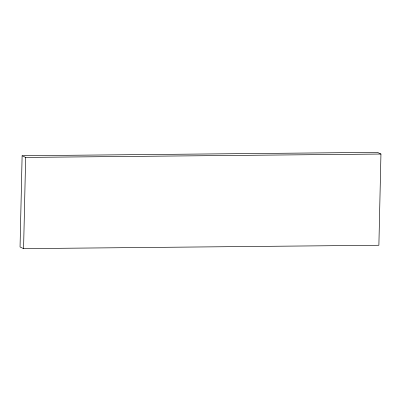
<?xml version="1.0" encoding="UTF-8"?>
<svg xmlns="http://www.w3.org/2000/svg" width="401" height="401" viewBox="0 0 401 401"><rect width="100%" height="100%" fill="white"/><g stroke="black" fill="none" stroke-linecap="round" stroke-linejoin="round"><path stroke-width="0.6" d="M22.12 155.733L20.05 246.961L23.579 248.64L378.88 245.267L380.95 154.039L377.421 152.36L22.12 155.733L25.649 157.413L380.95 154.039M23.579 248.64L25.649 157.413"/></g></svg>
